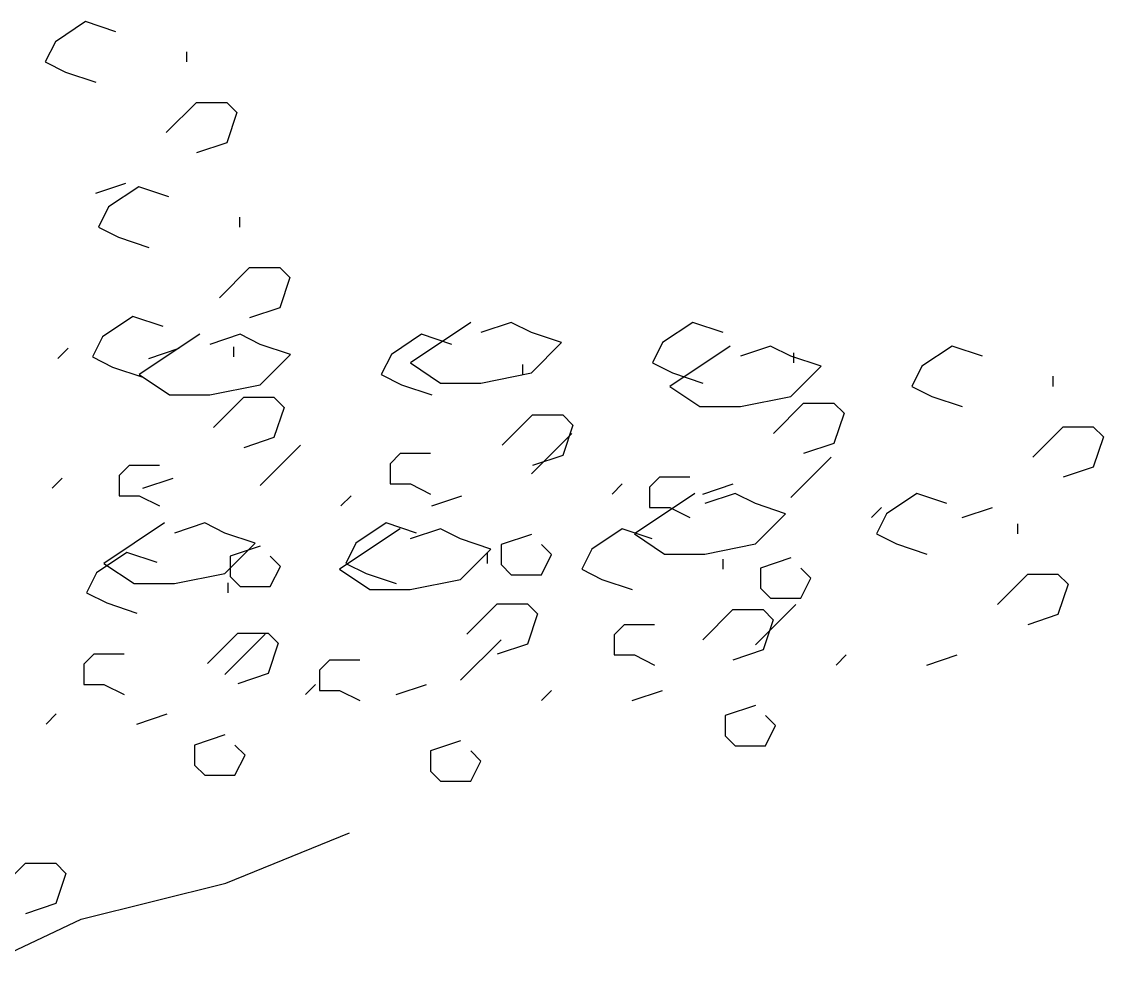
# Model space of a CAD drawing. Header units: metres. Extents: x 2330 to 2661, y 695 to 924.
# Drawn here: x 2597.898 to 2598.597, y 788.674 to 789.294 of the extents above; entities that cross this region are included whole.
import ezdxf

# ---------------------------------------------------------------- set-up
doc = ezdxf.new("R2010")
doc.units = ezdxf.units.M
doc.header["$LTSCALE"] = 20

msp = doc.modelspace()

# ---------------------------------------------------------------- linework, layer by layer
for p, q in [((2597.93968, 789.29412), (2597.92013, 789.28107)), ((2597.95924, 789.2876), (2597.93968, 789.29412)), ((2597.92013, 789.28107), (2597.91361, 789.26803)), ((2598.00486, 789.27455), (2598.00486, 789.26803)), ((2597.91361, 789.26803), (2597.92665, 789.26151)), ((2597.92665, 789.26151), (2597.9462, 789.25498)), ((2597.99182, 789.22237), (2598.01138, 789.24194)), ((2598.01138, 789.24194), (2598.03093, 789.24194)), ((2598.03093, 789.24194), (2598.03744, 789.23542)), ((2598.03744, 789.23542), (2598.03093, 789.21585)), ((2598.03093, 789.21585), (2598.01138, 789.20933)), ((2597.9462, 789.18324), (2597.96575, 789.18976)), ((2597.97397, 789.18738), (2597.95442, 789.17433)), ((2597.99352, 789.18085), (2597.97397, 789.18738)), ((2597.95442, 789.17433), (2597.9479, 789.16129)), ((2598.03914, 789.16781), (2598.03914, 789.16129)), ((2597.9479, 789.16129), (2597.96093, 789.15476)), ((2597.96093, 789.15476), (2597.98049, 789.14824)), ((2598.02611, 789.11563), (2598.04566, 789.1352)), ((2598.04566, 789.1352), (2598.06521, 789.1352)), ((2598.06521, 789.1352), (2598.07173, 789.12867)), ((2598.07173, 789.12867), (2598.06521, 789.10911)), ((2597.97016, 789.10351), (2597.95061, 789.09046)), ((2597.98971, 789.09698), (2597.97016, 789.10351)), ((2598.06521, 789.10911), (2598.04566, 789.10258)), ((2598.18868, 789.09969), (2598.14958, 789.0736)), ((2598.21475, 789.09969), (2598.1952, 789.09317)), ((2598.22779, 789.09317), (2598.21475, 789.09969)), ((2598.33206, 789.09969), (2598.31251, 789.08665)), ((2598.35162, 789.09317), (2598.33206, 789.09969)), ((2597.95061, 789.09046), (2597.94409, 789.07742)), ((2598.01344, 789.09207), (2597.97434, 789.06598)), ((2598.03951, 789.09207), (2598.01996, 789.08555)), ((2598.05255, 789.08555), (2598.03951, 789.09207)), ((2598.15683, 789.09207), (2598.13727, 789.07903)), ((2598.17638, 789.08555), (2598.15683, 789.09207)), ((2598.24734, 789.08665), (2598.22779, 789.09317)), ((2597.92835, 789.08302), (2597.92183, 789.07649)), ((2597.98049, 789.07649), (2598.00004, 789.08302)), ((2598.03533, 789.08394), (2598.03533, 789.07742)), ((2598.0721, 789.07903), (2598.05255, 789.08555)), ((2598.22779, 789.06708), (2598.24734, 789.08665)), ((2598.31251, 789.08665), (2598.30599, 789.0736)), ((2598.3563, 789.08445), (2598.31719, 789.05836)), ((2598.38237, 789.08445), (2598.36282, 789.07792)), ((2598.3954, 789.07792), (2598.38237, 789.08445)), ((2598.49968, 789.08445), (2598.48013, 789.0714)), ((2598.51923, 789.07792), (2598.49968, 789.08445)), ((2597.94409, 789.07742), (2597.95713, 789.07089)), ((2598.05255, 789.05946), (2598.0721, 789.07903)), ((2598.13727, 789.07903), (2598.13076, 789.06598)), ((2598.41496, 789.0714), (2598.3954, 789.07792)), ((2598.39724, 789.08013), (2598.39724, 789.0736)), ((2597.95713, 789.07089), (2597.97668, 789.06437)), ((2598.14958, 789.0736), (2598.16913, 789.06056)), ((2598.222, 789.0725), (2598.222, 789.06598)), ((2598.30599, 789.0736), (2598.31903, 789.06708)), ((2598.3954, 789.05183), (2598.41496, 789.0714)), ((2598.48013, 789.0714), (2598.47361, 789.05836)), ((2597.97434, 789.06598), (2597.99389, 789.05294)), ((2598.13076, 789.06598), (2598.14379, 789.05946)), ((2598.1952, 789.06056), (2598.22779, 789.06708)), ((2598.31903, 789.06708), (2598.33858, 789.06056)), ((2598.56486, 789.06488), (2598.56486, 789.05836)), ((2598.01996, 789.05294), (2598.05255, 789.05946)), ((2598.14379, 789.05946), (2598.16334, 789.05294)), ((2598.16913, 789.06056), (2598.1952, 789.06056)), ((2598.31719, 789.05836), (2598.33675, 789.04531)), ((2598.47361, 789.05836), (2598.48665, 789.05183)), ((2597.99389, 789.05294), (2598.01996, 789.05294)), ((2598.0223, 789.03176), (2598.04185, 789.05133)), ((2598.04185, 789.05133), (2598.0614, 789.05133)), ((2598.0614, 789.05133), (2598.06792, 789.04481)), ((2598.36282, 789.04531), (2598.3954, 789.05183)), ((2598.3842, 789.02795), (2598.40375, 789.04752)), ((2598.40375, 789.04752), (2598.42331, 789.04752)), ((2598.42331, 789.04752), (2598.42982, 789.04099)), ((2598.48665, 789.05183), (2598.5062, 789.04531)), ((2598.06792, 789.04481), (2598.0614, 789.02524)), ((2598.33675, 789.04531), (2598.36282, 789.04531)), ((2598.42982, 789.04099), (2598.42331, 789.02143)), ((2598.20897, 789.02032), (2598.22852, 789.03989)), ((2598.22852, 789.03989), (2598.24807, 789.03989)), ((2598.24807, 789.03989), (2598.25459, 789.03337)), ((2598.25459, 789.03337), (2598.24807, 789.0138)), ((2598.25385, 789.02795), (2598.22779, 789.00186)), ((2598.55182, 789.0127), (2598.57137, 789.03227)), ((2598.57137, 789.03227), (2598.59093, 789.03227)), ((2598.59093, 789.03227), (2598.59744, 789.02574)), ((2598.0614, 789.02524), (2598.04185, 789.01872)), ((2598.07862, 789.02032), (2598.05255, 788.99423)), ((2598.42331, 789.02143), (2598.40375, 789.0149)), ((2598.59744, 789.02574), (2598.59093, 789.00618)), ((2598.14306, 789.0149), (2598.13654, 789.00838)), ((2598.16261, 789.0149), (2598.14306, 789.0149)), ((2598.24807, 789.0138), (2598.22852, 789.00728)), ((2598.42147, 789.0127), (2598.3954, 788.98661)), ((2597.96782, 789.00728), (2597.9613, 789.00076)), ((2597.98737, 789.00728), (2597.96782, 789.00728)), ((2598.13654, 789.00838), (2598.13654, 788.99534)), ((2598.59093, 789.00618), (2598.57137, 788.99965)), ((2597.92454, 788.99915), (2597.91802, 788.99263)), ((2597.9613, 789.00076), (2597.9613, 788.98771)), ((2597.97668, 788.99263), (2597.99623, 788.99915)), ((2598.31068, 788.99965), (2598.30416, 788.99313)), ((2598.33023, 788.99965), (2598.31068, 788.99965)), ((2598.13654, 788.99534), (2598.14958, 788.99534)), ((2598.14958, 788.99534), (2598.16261, 788.98881)), ((2598.28644, 788.99534), (2598.27992, 788.98881)), ((2598.30416, 788.99313), (2598.30416, 788.98009)), ((2598.33858, 788.98881), (2598.35813, 788.99534)), ((2597.9613, 788.98771), (2597.97434, 788.98771)), ((2597.97434, 788.98771), (2597.98737, 788.98119)), ((2598.1112, 788.98771), (2598.10469, 788.98119)), ((2598.16334, 788.98119), (2598.1829, 788.98771)), ((2598.33344, 788.98914), (2598.29434, 788.96305)), ((2598.35951, 788.98914), (2598.33996, 788.98262)), ((2598.37255, 788.98262), (2598.35951, 788.98914)), ((2598.47682, 788.98914), (2598.45727, 788.9761)), ((2598.49638, 788.98262), (2598.47682, 788.98914)), ((2598.30416, 788.98009), (2598.31719, 788.98009)), ((2598.31719, 788.98009), (2598.33023, 788.97356)), ((2598.3921, 788.9761), (2598.37255, 788.98262)), ((2598.45406, 788.98009), (2598.44754, 788.97356)), ((2598.5062, 788.97356), (2598.52575, 788.98009)), ((2597.99059, 788.97008), (2597.95148, 788.94399)), ((2598.01666, 788.97008), (2597.9971, 788.96356)), ((2598.02969, 788.96356), (2598.01666, 788.97008)), ((2598.13397, 788.97008), (2598.11442, 788.95703)), ((2598.15352, 788.96356), (2598.13397, 788.97008)), ((2598.37255, 788.95653), (2598.3921, 788.9761)), ((2598.45727, 788.9761), (2598.45076, 788.96305)), ((2598.04924, 788.95703), (2598.02969, 788.96356)), ((2598.14297, 788.96627), (2598.10386, 788.94018)), ((2598.16904, 788.96627), (2598.14948, 788.95974)), ((2598.18207, 788.95974), (2598.16904, 788.96627)), ((2598.28635, 788.96627), (2598.2668, 788.95322)), ((2598.3059, 788.95974), (2598.28635, 788.96627)), ((2598.29434, 788.96305), (2598.31389, 788.95001)), ((2598.45076, 788.96305), (2598.46379, 788.95653)), ((2598.542, 788.96957), (2598.542, 788.96305)), ((2598.02969, 788.93747), (2598.04924, 788.95703)), ((2598.11442, 788.95703), (2598.1079, 788.94399)), ((2598.20162, 788.95322), (2598.18207, 788.95974)), ((2598.22779, 788.96272), (2598.20823, 788.9562)), ((2598.20823, 788.9562), (2598.20823, 788.94316)), ((2598.24082, 788.94968), (2598.2343, 788.9562)), ((2598.33996, 788.95001), (2598.37255, 788.95653)), ((2598.46379, 788.95653), (2598.48334, 788.95001)), ((2597.96635, 788.95102), (2597.9468, 788.93797)), ((2597.9859, 788.9445), (2597.96635, 788.95102)), ((2598.05255, 788.9551), (2598.033, 788.94858)), ((2598.18207, 788.93365), (2598.20162, 788.95322)), ((2598.19914, 788.95051), (2598.19914, 788.94399)), ((2598.2343, 788.93663), (2598.24082, 788.94968)), ((2598.2668, 788.95322), (2598.26028, 788.94018)), ((2598.31389, 788.95001), (2598.33996, 788.95001)), ((2597.95148, 788.94399), (2597.97103, 788.93094)), ((2598.033, 788.94858), (2598.033, 788.93553)), ((2598.06558, 788.94205), (2598.05906, 788.94858)), ((2598.05906, 788.92901), (2598.06558, 788.94205)), ((2598.1079, 788.94399), (2598.12093, 788.93747)), ((2598.20823, 788.94316), (2598.21475, 788.93663)), ((2598.35152, 788.9467), (2598.35152, 788.94018)), ((2598.3954, 788.94747), (2598.37585, 788.94095)), ((2597.9468, 788.93797), (2597.94028, 788.92493)), ((2597.9971, 788.93094), (2598.02969, 788.93747)), ((2598.033, 788.93553), (2598.03951, 788.92901)), ((2598.10386, 788.94018), (2598.12341, 788.92713)), ((2598.12093, 788.93747), (2598.14049, 788.93094)), ((2598.21475, 788.93663), (2598.22779, 788.93663)), ((2598.22779, 788.93663), (2598.2343, 788.93663)), ((2598.26028, 788.94018), (2598.27331, 788.93365)), ((2598.37585, 788.94095), (2598.37585, 788.92791)), ((2598.40844, 788.93443), (2598.40192, 788.94095)), ((2598.52896, 788.91739), (2598.54852, 788.93696)), ((2598.54852, 788.93696), (2598.56807, 788.93696)), ((2598.56807, 788.93696), (2598.57459, 788.93044)), ((2597.97103, 788.93094), (2597.9971, 788.93094)), ((2598.03152, 788.93145), (2598.03152, 788.92493)), ((2598.03951, 788.92901), (2598.05255, 788.92901)), ((2598.05255, 788.92901), (2598.05906, 788.92901)), ((2598.14948, 788.92713), (2598.18207, 788.93365)), ((2598.27331, 788.93365), (2598.29287, 788.92713)), ((2598.40192, 788.92139), (2598.40844, 788.93443)), ((2598.57459, 788.93044), (2598.56807, 788.91087)), ((2597.94028, 788.92493), (2597.95332, 788.91841)), ((2598.12341, 788.92713), (2598.14948, 788.92713)), ((2598.37585, 788.92791), (2598.38237, 788.92139)), ((2598.38237, 788.92139), (2598.3954, 788.92139)), ((2598.3954, 788.92139), (2598.40192, 788.92139)), ((2597.95332, 788.91841), (2597.97287, 788.91188)), ((2598.18611, 788.89833), (2598.20566, 788.9179)), ((2598.20566, 788.9179), (2598.22521, 788.9179)), ((2598.22521, 788.9179), (2598.23173, 788.91138)), ((2598.33849, 788.89452), (2598.35804, 788.91409)), ((2598.35804, 788.91409), (2598.37759, 788.91409)), ((2598.39862, 788.91739), (2598.37255, 788.8913)), ((2598.37759, 788.91409), (2598.38411, 788.90756)), ((2598.23173, 788.91138), (2598.22521, 788.89181)), ((2598.38411, 788.90756), (2598.37759, 788.888)), ((2598.56807, 788.91087), (2598.54852, 788.90435)), ((2598.28782, 788.90435), (2598.2813, 788.89783)), ((2598.30737, 788.90435), (2598.28782, 788.90435)), ((2598.01849, 788.87927), (2598.03804, 788.89884)), ((2598.05576, 788.89833), (2598.02969, 788.87224)), ((2598.03804, 788.89884), (2598.05759, 788.89884)), ((2598.05759, 788.89884), (2598.06411, 788.89232)), ((2598.20814, 788.89452), (2598.18207, 788.86843)), ((2598.2813, 788.89783), (2598.2813, 788.88478)), ((2598.06411, 788.89232), (2598.05759, 788.87275)), ((2598.22521, 788.89181), (2598.20566, 788.88529)), ((2598.37759, 788.888), (2598.35804, 788.88148)), ((2597.94496, 788.88529), (2597.93845, 788.87877)), ((2597.96452, 788.88529), (2597.94496, 788.88529)), ((2598.09734, 788.88148), (2598.09083, 788.87495)), ((2598.1169, 788.88148), (2598.09734, 788.88148)), ((2598.2813, 788.88478), (2598.29434, 788.88478)), ((2598.29434, 788.88478), (2598.30737, 788.87826)), ((2598.4312, 788.88478), (2598.42469, 788.87826)), ((2598.48334, 788.87826), (2598.50289, 788.88478)), ((2597.93845, 788.87877), (2597.93845, 788.86572)), ((2598.05759, 788.87275), (2598.03804, 788.86623)), ((2598.09083, 788.87495), (2598.09083, 788.86191)), ((2597.93845, 788.86572), (2597.95148, 788.86572)), ((2597.95148, 788.86572), (2597.96452, 788.8592)), ((2598.08835, 788.86572), (2598.08183, 788.8592)), ((2598.14049, 788.8592), (2598.16004, 788.86572)), ((2598.09083, 788.86191), (2598.10386, 788.86191)), ((2598.10386, 788.86191), (2598.1169, 788.85539)), ((2598.24073, 788.86191), (2598.23421, 788.85539)), ((2598.29287, 788.85539), (2598.31242, 788.86191)), ((2598.37255, 788.85217), (2598.35299, 788.84565)), ((2597.92073, 788.84666), (2597.91421, 788.84014)), ((2597.97287, 788.84014), (2597.99242, 788.84666)), ((2598.35299, 788.84565), (2598.35299, 788.8326)), ((2598.38558, 788.83912), (2598.37906, 788.84565)), ((2598.37906, 788.82608), (2598.38558, 788.83912)), ((2598.02969, 788.83311), (2598.01014, 788.82659)), ((2598.35299, 788.8326), (2598.35951, 788.82608)), ((2598.01014, 788.82659), (2598.01014, 788.81354)), ((2598.04273, 788.82006), (2598.03621, 788.82659)), ((2598.18207, 788.8293), (2598.16252, 788.82277)), ((2598.35951, 788.82608), (2598.37255, 788.82608)), ((2598.37255, 788.82608), (2598.37906, 788.82608)), ((2598.03621, 788.80702), (2598.04273, 788.82006)), ((2598.16252, 788.82277), (2598.16252, 788.80973)), ((2598.19511, 788.81625), (2598.18859, 788.82277)), ((2598.18859, 788.80321), (2598.19511, 788.81625)), ((2598.01014, 788.81354), (2598.01666, 788.80702)), ((2598.16252, 788.80973), (2598.16904, 788.80321)), ((2598.01666, 788.80702), (2598.02969, 788.80702)), ((2598.02969, 788.80702), (2598.03621, 788.80702)), ((2598.16904, 788.80321), (2598.18207, 788.80321)), ((2598.18207, 788.80321), (2598.18859, 788.80321)), ((2598.03025, 788.73733), (2598.11024, 788.76976)), ((2597.88135, 788.73059), (2597.9009, 788.75016)), ((2597.9009, 788.75016), (2597.92045, 788.75016)), ((2597.92045, 788.75016), (2597.92697, 788.74364)), ((2597.92697, 788.74364), (2597.92045, 788.72407)), ((2597.93682, 788.71394), (2598.03025, 788.73733)), ((2597.92045, 788.72407), (2597.9009, 788.71755)), ((2597.8514, 788.67383), (2597.93682, 788.71394))]:
    msp.add_line(p, q)

doc.saveas('drawing.dxf')
